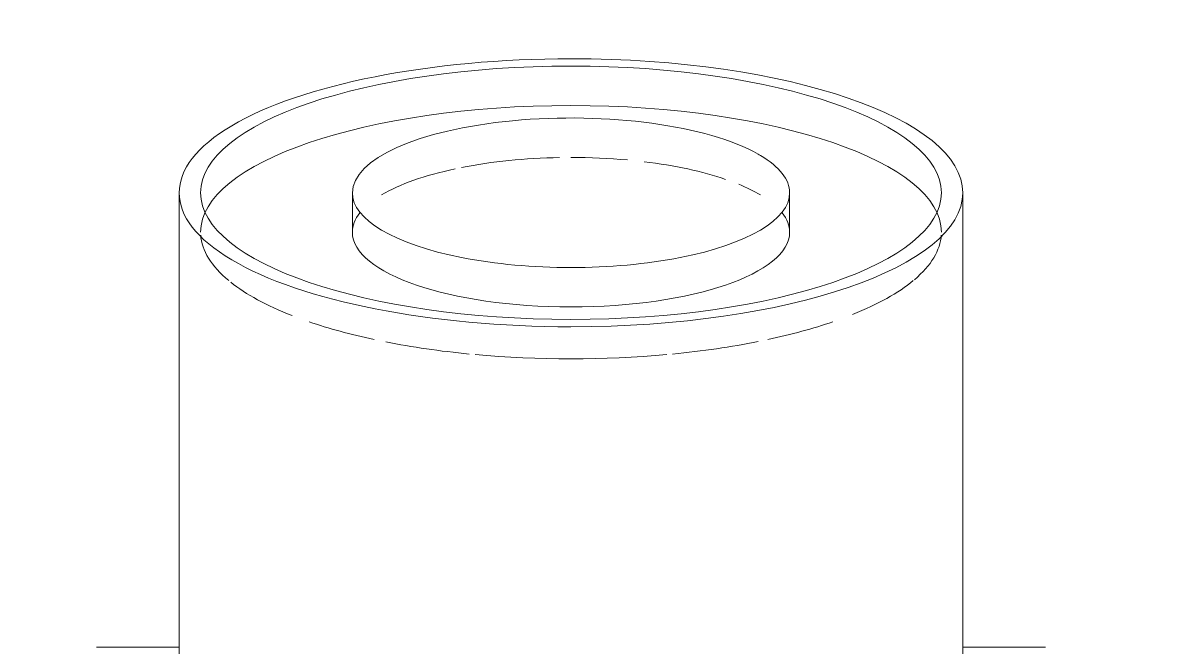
# Model space of a CAD drawing. Header units: metres. Extents: x 147 to 427, y -16 to 162.
# Drawn here: x 170.88755 to 170.92816, y 80.63684 to 80.65916 of the extents above; entities that cross this region are included whole.
import ezdxf

# ---------------------------------------------------------------- set-up
doc = ezdxf.new("R2010")
doc.units = ezdxf.units.M
doc.layers.add('1053_ARQ_BASE_MATADOURO_dwg', color=7, linetype='Continuous', lineweight=5, true_color=0x767676)
doc.layers.add('A_lay', color=7, linetype='Continuous', lineweight=5)
doc.layers.add('P-SANR-FIXT', color=7, linetype='Continuous', lineweight=5)

# ---------------------------------------------------------------- blocks, each defined once
blk = doc.blocks.new('UT_Ducha higiênica - UT_Ducha higiênica-V43-BANHEIROS E VESTIÁRIO')
at = {"layer": 'P-SANR-FIXT', "color": 9, "true_color": 0xc0c0c0}
for p, q in [((0.06600000000017558, 0.05738896833053225), (0.06600000000017558, 0.03306065756350873)), ((0.0721873046207353, 0.05738896833053225), (0.0721873046207353, 0.05597942939935405)), ((0.08781269537961382, 0.05597942939935405), (0.08781269537961382, 0.05738896833053225)), ((0.09400000000017354, 0.03306065756350873), (0.09400000000017354, 0.05738896833053225)), ((0.06600000000017558, 0.04114821128369513), (0.06304499430361209, 0.04114821128369513)), ((0.09695500569674355, 0.04114821128369513), (0.09400000000017354, 0.04114821128369513))]:
    blk.add_line(p, q, dxfattribs=at)
for centre, major_axis, ratio, start_param, end_param in [((0.08000000000000156, 0.05738896833045936), (-0.014, 1.32917506352049e-17), 0.3420201433256742, 4.712388980384681, 7.853981633974477), ((0.08000000000000156, 0.05738896833045936), (-0.014, 1.018312616625446e-17), 0.3420201433256742, 1.570796326794898, 4.712388980384675), ((0.0800000000000016, 0.05738896833045948), (-0.01323491437109835, 1.55041114398135e-17), 0.3420201433256742, 3.141592653589798, 6.283185307179562), ((0.0800000000000016, 0.05597942939928061), (-0.01323491437109835, 3.749146108824897e-18), 0.3420201433256742, 3.141592653589788, 6.283185307179575), ((0.0800000000000016, 0.05738896833045948), (0.007812695379439799, 0), 0.3420201433256748, 0.5419577689548057, 3.141592653589786), ((0.0800000000000016, 0.05738896833045948), (-0.007812695379439794, 4.78389619457213e-19), 0.3420201433256746, 3.141592653589799, 3.665191429188096), ((0.0800000000000016, 0.0573889683304595), (-0.01323491437109835, 1.256537010706635e-17), 0.3420201433256742, 2.886579864025407e-15, 3.141592653589795), ((0.0800000000000016, 0.05738896833045948), (0.007812695379439807, 0), 0.342020143325674, 3.141592653589793, 6.283185307179597), ((0.0800000000000016, 0.05597942939928061), (-0.007812695379439807, 1.088699077302119e-17), 0.342020143325674, 6.021385919380434, 6.283185307179592), ((0.0800000000000016, 0.05597942939928061), (0.007812695379439807, 0), 0.3420201433256733, 7.790385088569744e-15, 0.2617993877991553), ((0.0800000000000016, 0.05597942939928061), (-0.007812695379439794, 3.947923337311866e-18), 0.3420201433256737, 8.215650382226158e-15, 3.141592653589798)]:
    blk.add_ellipse(centre, major_axis=major_axis, ratio=ratio, start_param=start_param, end_param=end_param, dxfattribs=at)
at = {"layer": 'P-SANR-FIXT', "color": 254, "true_color": 0xd3d3d3}
for centre, major_axis, ratio, start_param, end_param in [((0.0800000000000016, 0.05597942939928061), (0.007812695379439795, 0), 0.3420201433256752, 1.623010160908453, 2.094395102393199), ((0.0800000000000016, 0.05597942939928061), (-0.007812695379439794, 4.78389619457213e-19), 0.3420201433256746, 4.450589592585538, 4.712388980384691), ((0.0800000000000016, 0.05597942939928061), (0.007812695379439806, 0), 0.342020143325674, 0.7853981633974519, 1.229264968231669), ((0.0800000000000016, 0.05738896833045948), (0.007812695379439797, 0), 0.3420201433256753, 0.5235987755983066, 0.5419577689548051), ((0.0800000000000016, 0.05597942939928061), (0.007812695379439811, 0), 0.342020143325674, 2.129043055788808, 2.617993877991495), ((0.0800000000000016, 0.05597942939928061), (0.007812695379439816, 0), 0.3420201433256727, 0.5235987755983045, 0.6961805928744912), ((0.0800000000000016, 0.05597942939928061), (0.01323491437109835, 0), 0.3420201433256734, 3.163737748556561, 3.533995354321438), ((0.0800000000000016, 0.05597942939928061), (0.01323491437109835, 0), 0.342020143325674, 5.899110539258198, 6.261040212211842), ((0.0800000000000016, 0.05597942939928061), (0.01323491437109834, 0), 0.3420201433256743, 3.547720114625751, 3.859651649144141), ((0.0800000000000016, 0.05597942939928061), (0.01323491437109836, 0), 0.3420201433256735, 5.576320173089838, 5.890782606447913), ((0.0800000000000016, 0.05597942939928061), (0.01323491437109834, 0), 0.3420201433256741, 3.926990816987226, 4.152253176568843), ((0.0800000000000016, 0.05597942939928061), (0.01323491437109836, 0), 0.3420201433256734, 5.272524784200507, 5.497787143782123), ((0.0800000000000016, 0.05597942939928061), (0.01323491437109834, 0), 0.3420201433256742, 4.188790204786375, 4.434348667783185), ((0.0800000000000016, 0.05597942939928061), (0.01323491437109835, 0), 0.3420201433256737, 4.990429292986168, 5.241858624657807), ((0.0800000000000016, 0.05597942939928061), (0.01323491437109835, 0), 0.3420201433256741, 4.450589592585527, 4.974188368183827)]:
    blk.add_ellipse(centre, major_axis=major_axis, ratio=ratio, start_param=start_param, end_param=end_param, dxfattribs=at)
blk = doc.blocks.new('1053_ARQ_BASE_MATADOURO_dwg_arq geral tgov-4039641-BANHEIROS E VESTIÁRIO')
at = {"layer": 'A_lay', "true_color": 0xaaaaaa}
h = blk.add_hatch(dxfattribs=at)
h.set_pattern_fill('FP_2', color=253, style=0, pattern_type=2)
h.set_pattern_definition([(90, (-0.43, 0), (-0.6125, 3.750480822388769e-17), []), (180, (-0.43, 0), (-7.500961644777538e-17, -0.6125), [])])
h.paths.add_polyline_path([(28.86165809004769, -2.56721354479967), (28.86122966577699, -2.56721354479967), (28.86153817293981, -2.56749997516411)])
h.paths.add_polyline_path([(30.2482296655655, -1.360337723046473), (30.26237180118934, -1.346195587888295), (30.6159251917854, -1.699748978018694), (30.60178305616156, -1.713891113176873), (30.49587755336851, -1.607985610523314)])
h.paths.add_polyline_path([(28.44822966563535, -2.590337723493509), (28.81143735733873, -2.590337723493509), (28.81230898691871, -2.58464445636208), (28.8185086128167, -2.584118906497864), (28.82272822869066, -2.583180386026429), (28.81398975905625, -2.582610914488294), (28.83495522572088, -2.57111201848449), (28.83522966530757, -2.57111201848449), (28.83475389383533, -2.56721354479967), (28.82766758750804, -2.566752702683052), (28.82784901535905, -2.531764418520888), (28.82935890737823, -2.52946950403056), (28.83033918387648, -2.529386299058109), (28.83033918387648, -2.53081953147027), (28.83475389383533, -2.529654912327612), (28.83849361832507, -2.529260466487376), (28.83519683452662, -2.529079990610639), (28.83230822877009, -2.529079990610639), (28.83244076533282, -2.527990126248663), (28.84363069707286, -2.527990126248663), (28.84845663855147, -2.451804867368801), (28.85332281400346, -2.527990126248663), (28.8641511023145, -2.52824114685007), (28.8641511023145, -2.529079990610639), (28.85934836442302, -2.529569412834371), (28.86105634874449, -2.532213544799669), (28.86153817293981, -2.529370996490786), (28.86318337958887, -2.529491669047812), (28.86458401039983, -2.531318225015958), (28.86467251455278, -2.530331478504449), (28.86745841353565, -2.530615062280771), (28.86745841353565, -2.53158807162526), (28.86745841353565, -2.532213544799669), (28.86882147598412, -2.532572692486232), (28.86882147598412, -2.56721354479967), (28.86165809004769, -2.56721354479967), (28.86156139251205, -2.57111201848449), (28.8625528999188, -2.57111201848449), (28.88315325235816, -2.583180386026429), (28.87848461745907, -2.583665235818134), (28.8784193125925, -2.583790940594822), (28.8737311023939, -2.583180386026429), (28.87380640573243, -2.583851335952614), (28.88439815724942, -2.585121194703789), (28.88518967951507, -2.590337723493509), (29.2482296655655, -2.590337723493509), (29.2482296655655, -1.340337723493507), (29.54822966561206, -1.340337723493507), (29.54822966561206, -1.360337723046473), (29.26822966558412, -1.360337723046473), (29.26822966558412, -2.590337723493509), (30.14822966558878, -2.590337723493509), (30.14822966558878, -1.340337723493507), (30.2482296655655, -1.340337723493507), (30.2482296655655, -1.360337723046473), (30.16822966560741, -1.360337723046473), (30.16822966560741, -2.590337723493509), (31.04822966561206, -2.590337723493509), (31.04822966561206, -1.360337724909118), (30.84822966554222, -1.360337724909118), (30.84822966554222, -1.340337725356151), (30.86822966556085, -1.340337725356151), (30.86822966556085, -0.9803377259522), (30.59822966554222, -0.7203377243130712), (30.59822966565863, 0.7096622604877493), (28.44822966563535, 0.7096622753889062), (28.44822966563535, -0.5203377231954851), (29.74655514128991, -0.5203377231954851), (29.74655514128991, -0.5403377227484514), (28.44822966563535, -0.5403377246110954), (28.44822966563535, -1.340337723493507), (28.64822966558878, -1.340337723493507), (28.64822966558878, -1.360337723046473), (28.44822966563535, -1.360337723046473), (28.44822966563535, -2.460529452374502)])
h.paths.add_polyline_path([(30.44759136193917, -2.584848087280922), (30.44451536529251, -2.58279742300504), (30.45135091664289, -2.584848085418278)])
h.paths.add_polyline_path([(30.77929010859244, -2.584848027676277), (30.78680921028345, -2.583480917240759), (30.78434841532745, -2.584848025813629)])
h.paths.add_polyline_path([(29.54554933460914, -2.584847997873954), (29.5424733380789, -2.582797333598072), (29.54930888942928, -2.58484799601131)])
h.paths.add_polyline_path([(29.87724808137883, -2.584847938269314), (29.88476718303401, -2.583480827840306), (29.88230638811384, -2.584847936406665)])
h.paths.add_polyline_path([(30.42303761735112, -2.580063207074932), (30.41971968789604, -2.578219912946161), (30.41893628740041, -2.573911214418962), (30.42006266599362, -2.575600781685322)])
h.paths.add_polyline_path([(30.79296120497877, -2.580063141749738), (30.79706253274364, -2.573911147192054), (30.79627913353053, -2.578219847753575), (30.79529617521494, -2.578765935836972)])
h.paths.add_polyline_path([(29.52099559013751, -2.580063117667969), (29.51767766068243, -2.578219823539193), (29.51689426018703, -2.573911125012332), (29.51953902051077, -2.577878264034065)])
h.paths.add_polyline_path([(29.89091917781465, -2.580063052268529), (29.89502050548957, -2.57391105784577), (29.8942371062005, -2.578219758346607)])
h.paths.add_polyline_path([(30.00230657213067, -2.575519589203923), (30.00230656327702, -2.575518269867105), (30.00618763736436, -2.575518785918077)])
h.paths.add_polyline_path([(30.90434859934423, -2.57551958920391), (30.90434859049058, -2.575518269867083), (30.90822966457792, -2.57551878591806)])
h.paths.add_polyline_path([(28.85650297218246, -2.532213544799669), (28.85657379138359, -2.532213544799669), (28.85647120766638, -2.529079990610639), (28.85425680585475, -2.529472695979467), (28.85598023139357, -2.532213544799669)])
h.paths.add_polyline_path([(30.78657894895898, -2.524695200845533), (30.78623717231696, -2.524695200845533), (30.78657900128842, -2.524011542436892)])
h.paths.add_polyline_path([(30.78862961265278, -2.519910316914251), (30.78908353722898, -2.514431212946787), (30.78924721835009, -2.512942873881523), (30.79036333341775, -2.516442873881527), (30.78871428244395, -2.519740977701445)])
h.paths.add_polyline_path([(29.88658758543917, -2.519910227507283), (29.88704152428249, -2.514431209606268), (29.88720523580492, -2.512942873881541), (29.88832126139325, -2.516442873881544), (29.88667225547447, -2.519740887684996)])
h.paths.add_polyline_path([(30.41870602068976, -2.495302408933572), (30.41870601533466, -2.464542441070012), (30.43221135760806, -2.465057265461519), (30.43221136252415, -2.493251742795041), (30.42200203195389, -2.494801938914047)])
h.paths.add_polyline_path([(29.51666399347615, -2.495302319526604), (29.51666398800463, -2.464542351663044), (29.53016933028014, -2.4650572655691), (29.53016933531054, -2.493251653388074), (29.51996001306411, -2.494801848243183)])
h.paths.add_polyline_path([(30.41870601533466, -2.464542441070012), (30.41756915824973, -2.464542441070012), (30.41756915103198, -2.424212707206538), (30.41870601513995, -2.463685025172722)])
h.paths.add_polyline_path([(29.51552713103612, -2.464542351663044), (29.51552712440044, -2.427651708945565), (29.51666398800463, -2.464542351663044)])
h.paths.add_polyline_path([(30.78378741824945, -2.433098848838327), (30.78242030794324, -2.428313971251623), (30.7837874176914, -2.429954502731492)])
h.paths.add_polyline_path([(30.41756915103198, -2.424212707206538), (30.41756909061478, -2.100627142573209), (30.58367297111565, -2.405073141679099), (30.43491494837433, -2.405399301581722), (30.42833098139144, -2.407012677876458), (30.42223002925239, -2.411752946598003), (30.41893625946269, -2.416693603619865)])
h.paths.add_polyline_path([(30.77900253294521, -2.424212642013961), (30.7749012033457, -2.420794868841701), (30.77648417290786, -2.421190610155395)])
h.paths.add_polyline_path([(30.79842955851947, -2.100627075880696), (30.41756909061478, -2.100627142573209), (30.42934008184708, -2.05376714263634), (30.44981277353398, -2.014339805767838), (30.48046184225518, -1.979505125818539), (30.51858262361768, -1.953054674613346), (30.56241502488994, -1.936480346774968), (30.6079992948502, -1.930922831335963), (30.65405675880409, -1.936538020983914), (30.69741597383371, -1.953054643297821), (30.73553676445971, -1.979505081152349), (30.76618584538071, -2.014339750367719), (30.78756765724981, -2.055517881236428), (30.79573767303184, -2.089447745171745)])
h.paths.add_polyline_path([(30.79842961573802, -2.424212639193179), (30.79706250492038, -2.416693536564643), (30.79203454853548, -2.409923792997445), (30.78680918063056, -2.406440215185218), (30.77638536019762, -2.405073108666893), (30.58367297111565, -2.405073141679099), (30.79842955851947, -2.100627075880696), (30.79842961278592, -2.407517779916967)])
h.paths.add_polyline_path([(29.51552712381837, -2.424212617799571), (29.51571386876221, -2.100969442399114), (29.68163094378562, -2.405073052272135), (29.53287289831711, -2.405399216328143), (29.52628895443489, -2.407012588287278), (29.5201880020388, -2.411752857016373), (29.51689423213267, -2.416693514212897)])
h.paths.add_polyline_path([(29.87696050561518, -2.424212552606993), (29.87285917601568, -2.420794779434733), (29.87444214569424, -2.421190520748427)])
h.paths.add_polyline_path([(29.89638753118944, -2.100626986473732), (29.51552706328475, -2.100627053166241), (29.52638894875626, -2.055517854717913), (29.54777074620395, -2.01433971636087), (29.57841981492514, -1.979505036411575), (29.61654059628765, -1.953054585206378), (29.65989980553283, -1.936537947707201), (29.70595726752016, -1.930922741928995), (29.75201473147406, -1.936537931576946), (29.79537394650369, -1.953054553890857), (29.83349473712968, -1.979504991745381), (29.86414381805067, -2.014339660960751), (29.88552562991978, -2.055517791829465), (29.89369566723023, -2.089447745171745)])
h.paths.add_polyline_path([(29.89638758854127, -2.424212550519243), (29.89502047759035, -2.416693447157675), (29.88999252132189, -2.409923703656415), (29.88476715341696, -2.40644012577825), (29.87434333298403, -2.40507301925993), (29.68163094378562, -2.405073052272135), (29.89638753118944, -2.100626986473732), (29.89638758558231, -2.407517779916967)])
h.paths.add_polyline_path([(30.58969695052976, -2.32921483288348), (30.62561822575805, -2.329214826367314), (30.66194792795159, -2.319375180460287), (30.69324770406942, -2.301494435001893), (30.71801093979276, -2.27797728971775), (30.73698633857728, -2.247702345868998), (30.74784651808887, -2.213462098863433), (30.74752742962087, -2.094816030906604), (30.73493915911207, -2.06027734953657), (30.71529455341231, -2.031302455198717), (30.69050863486311, -2.008670457061636), (30.65737958480121, -1.991465066871479), (30.62480134461059, -1.983383277495961), (30.58932593187689, -1.983569736789599), (30.55390516128363, -1.993065998136673), (30.52372324467544, -2.009699940330753), (30.49726750440058, -2.034791372808406), (30.47803125243415, -2.065698772480494), (30.46746859359932, -2.097209360046874), (30.4674686162036, -2.213462149724299), (30.47881792016721, -2.248482762544358), (30.49844838936314, -2.279126730576162), (30.52348744410155, -2.302839217420713), (30.55544323887973, -2.320368699633563), (30.58939857113137, -2.329137775426342)])
h.paths.add_polyline_path([(29.68765492325552, -2.329214743549654), (29.72357619848865, -2.329214737033492), (29.75990568924137, -2.319375208134628), (29.79120558244459, -2.301494435001893), (29.81596891257917, -2.277977200239274), (29.83494431127793, -2.247702256476844), (29.84580449075885, -2.213462009456465), (29.84548542300569, -2.094816001203307), (29.83289713189847, -2.060277260242108), (29.81325262408689, -2.031302455198734), (29.78846660759369, -2.008670367603345), (29.75533755758763, -1.991464977412222), (29.72275931734098, -1.983383188016359), (29.68698736437846, -1.983646528821706), (29.65186313407005, -1.993065908630943), (29.62168121746186, -2.009699850817071), (29.59522541957561, -2.034791372808423), (29.57598922522056, -2.065698682978744), (29.56542656638725, -2.097209270640218), (29.56542658898999, -2.213462060317331), (29.5767759489504, -2.248482762544358), (29.59640636214956, -2.279126641251818), (29.6214454168266, -2.302839128065004), (29.65340121166614, -2.320368610308543), (29.68735654391778, -2.329137686108122)])
h.paths.add_polyline_path([(30.59074992519905, -2.32344952860969), (30.55674209072578, -2.314558211548431), (30.52710958853673, -2.298302549595697), (30.50193889528505, -2.274729981716723), (30.48283833032479, -2.243906620715845), (30.47267730394397, -2.212873516604235), (30.47267728322181, -2.097797991633311), (30.48381721614394, -2.065625729343797), (30.50323441100274, -2.03643607271421), (30.52750308787255, -2.014068642824193), (30.55910058903713, -1.997363271331742), (30.59038235557691, -1.989314122993642), (30.62442818053013, -1.989128732621455), (30.65769842215474, -1.997363271331742), (30.68757330392922, -2.013197009460309), (30.71315269322926, -2.03643607271421), (30.73181805793267, -2.064275285686633), (30.74330769630634, -2.096324322745138), (30.74324599837355, -2.213061967272683), (30.73257696256978, -2.245646637971157), (30.71404614839312, -2.274729943854919), (30.68887546355699, -2.298302520719988), (30.65864080954062, -2.314888522398786), (30.6252351358723, -2.323449522453976), (30.59552052681367, -2.323449527758128)])
h.paths.add_polyline_path([(29.6887078979196, -2.323449439128542), (29.65470020050189, -2.314558197255888), (29.62506756126285, -2.298302460133975), (29.59989686800311, -2.274729892273367), (29.58079630311121, -2.243906531562965), (29.57063527661396, -2.212873427197267), (29.57063525600312, -2.097797902250093), (29.5817751889206, -2.065625639956645), (29.60119228678591, -2.03643607271421), (29.62546106064458, -2.014068553427508), (29.65705821436402, -1.997363271331759), (29.68834032835017, -1.989314033588372), (29.72238615330556, -1.989128643213192), (29.75565656363072, -1.997363271331759), (29.78553127671018, -2.013196920049543), (29.81111072595972, -2.03643607271421), (29.83050283815423, -2.066302542804921), (29.84126566909273, -2.09632423333817), (29.84120397115996, -2.213061877873824), (29.83050283815423, -2.245696923666694), (29.81200412111729, -2.274729854428573), (29.78683343626933, -2.298302431271234), (29.75659878225052, -2.314888432931732), (29.72319310858619, -2.323449432975587), (29.69347867125912, -2.323449438277326)])
h.paths.add_polyline_path([(30.60857138324098, -2.25447631502638), (30.62310321917524, -2.252825657057206), (30.63689462355122, -2.247957793800116), (30.64924289218044, -2.240120754230726), (30.64648892951683, -2.202238913625408), (30.64463153221383, -2.192954525360437), (30.64053744800048, -2.184417062935926), (30.63446061876637, -2.177156075630092), (30.62677796921989, -2.171621937382629), (30.61796602755174, -2.168157911656244), (30.60857136803869, -2.166978859990815), (30.59917670893084, -2.16815791488489), (30.58901483686958, -2.172594357307189), (30.58268212080859, -2.177156084527409), (30.57660529406986, -2.184417073921656), (30.57251121279056, -2.192954537753176), (30.57065381867831, -2.202238926656479), (30.56789986859095, -2.240120770409632), (30.58173542739668, -2.248482762544358), (30.59403954665009, -2.252825662837893), (30.60822966457796, -2.25443749965329)])
h.paths.add_polyline_path([(29.70652935592385, -2.254476225580069), (29.72106119185742, -2.252825567629408), (29.73485259624226, -2.247957704405766), (29.74720086489629, -2.240120664880644), (29.74444690230322, -2.202238824218445), (29.74258950499999, -2.192954435952807), (29.7384954207861, -2.184416973527771), (29.73241859155121, -2.177155986221686), (29.72473594200381, -2.171621847974314), (29.71592400033472, -2.168157822248405), (29.70652934082086, -2.166978770583847), (29.69713468171245, -2.168157825479144), (29.68697280965599, -2.172594267899663), (29.68064009359034, -2.177155995124751), (29.67456326685243, -2.184416984520605), (29.6704691855745, -2.19295444835355), (29.66861179146408, -2.202238837257932), (29.66585784126092, -2.240120681002673), (29.67969365346553, -2.248482762544358), (29.69199751933597, -2.252825573389763), (29.70618763736437, -2.254437410218687)])
h.paths.add_polyline_path([(28.82396559685022, -1.784601790830426), (28.80982346122638, -1.770459655672243), (29.23408752994165, -1.346195587888295), (29.2482296655655, -1.360337723046473), (28.89897823685425, -1.709589150991065)])
h.paths.add_polyline_path([(29.72396559687351, -1.784601790830426), (29.70982346124967, -1.770459655672243), (30.13408752996494, -1.346195587888295), (30.14822966558878, -1.360337723046473), (29.89622469502815, -1.612342693053915)])
blk = doc.blocks.new('1053_ARQ_BASE_MATADOURO_dwg-3625622-BANHEIROS E VESTIÁRIO')
blk.add_blockref('1053_ARQ_BASE_MATADOURO_dwg_arq geral tgov-4039641-BANHEIROS E VESTIÁRIO', (130.2097949645677, 83.1860339743535))

msp = doc.modelspace()

# ---------------------------------------------------------------- block references
at = {"layer": '1053_ARQ_BASE_MATADOURO_dwg', "color": 253, "true_color": 0xaaaaaa}
msp.add_blockref('1053_ARQ_BASE_MATADOURO_dwg-3625622-BANHEIROS E VESTIÁRIO', (9.709115587533281, 0), dxfattribs=at)
at = {"layer": 'P-SANR-FIXT', "color": 254, "true_color": 0xe0e0e0}
msp.add_blockref('UT_Ducha higiênica - UT_Ducha higiênica-V43-BANHEIROS E VESTIÁRIO', (170.8271402166787, 80.59569625085973), dxfattribs=at)

doc.saveas('drawing.dxf')
